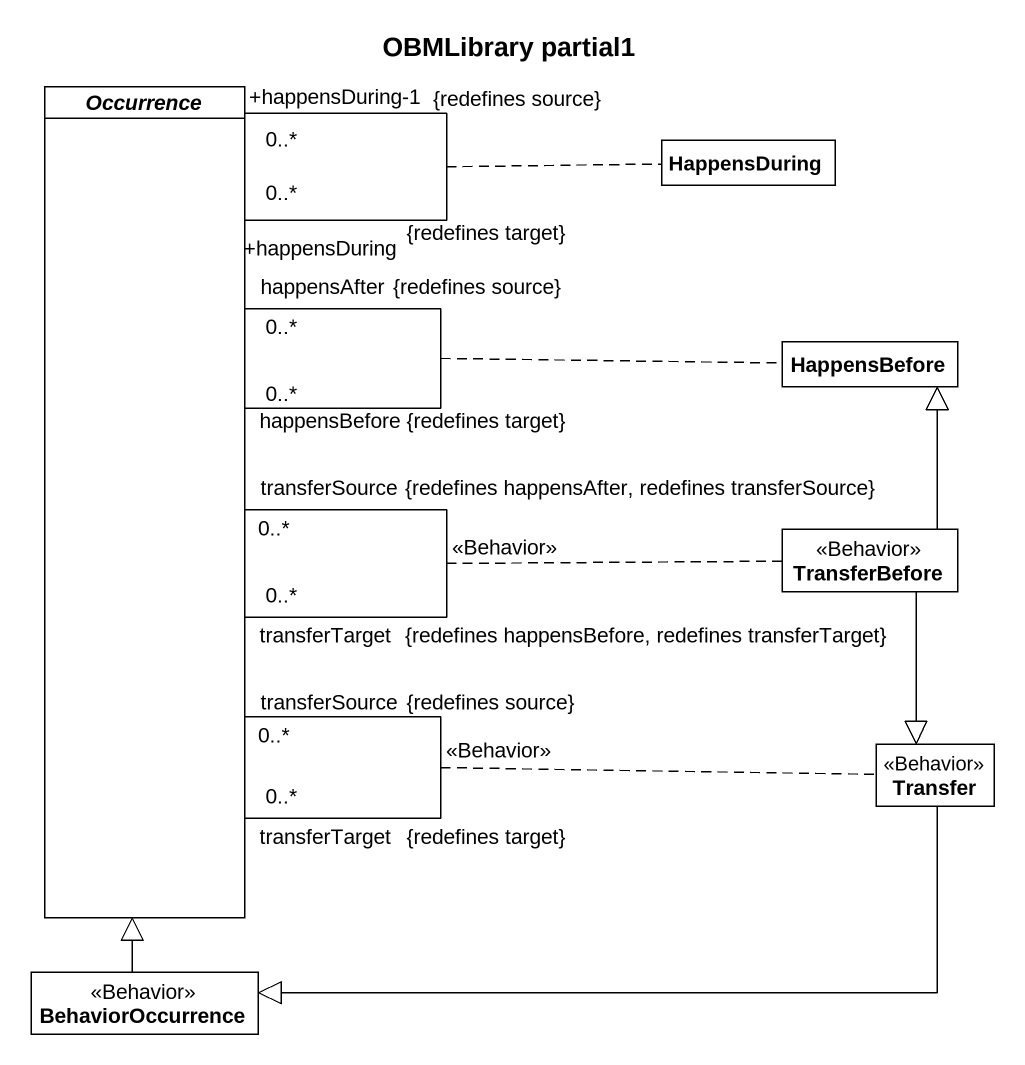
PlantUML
@startuml
title OBMLibrary partial1
hide circle
hide empty members
abstract class Occurrence
class HappensDuring
class HappensBefore
class TransferBefore <<Behavior>>
class Transfer <<Behavior>>
class BehaviorOccurrence <<Behavior>>
Occurrence "transferTarget\n0..*\n{redefines target}" -- "transferSource\n0..*\n{redefines source}" Occurrence : <<Behavior>>
(Occurrence, Occurrence) .. Transfer
Occurrence "transferTarget\n0..*\n{redefines happensBefore, redefines transferTarget}" -- "transferSource\n0..*\n{redefines happensAfter, redefines transferSource}" Occurrence : <<Behavior>>
(Occurrence, Occurrence) .. TransferBefore
Occurrence "happensBefore\n0..*\n{redefines target}" -- "happensAfter\n0..*\n{redefines source}" Occurrence
(Occurrence, Occurrence) .. HappensBefore
Occurrence "+happensDuring\n0..*\n{redefines target}" -- "+happensDuring-1\n0..*\n{redefines source}" Occurrence
(Occurrence, Occurrence) .. HappensDuring
TransferBefore -up-|> HappensBefore
TransferBefore --|> Transfer
Transfer -left-|> BehaviorOccurrence
BehaviorOccurrence -up-|> Occurrence
@enduml
